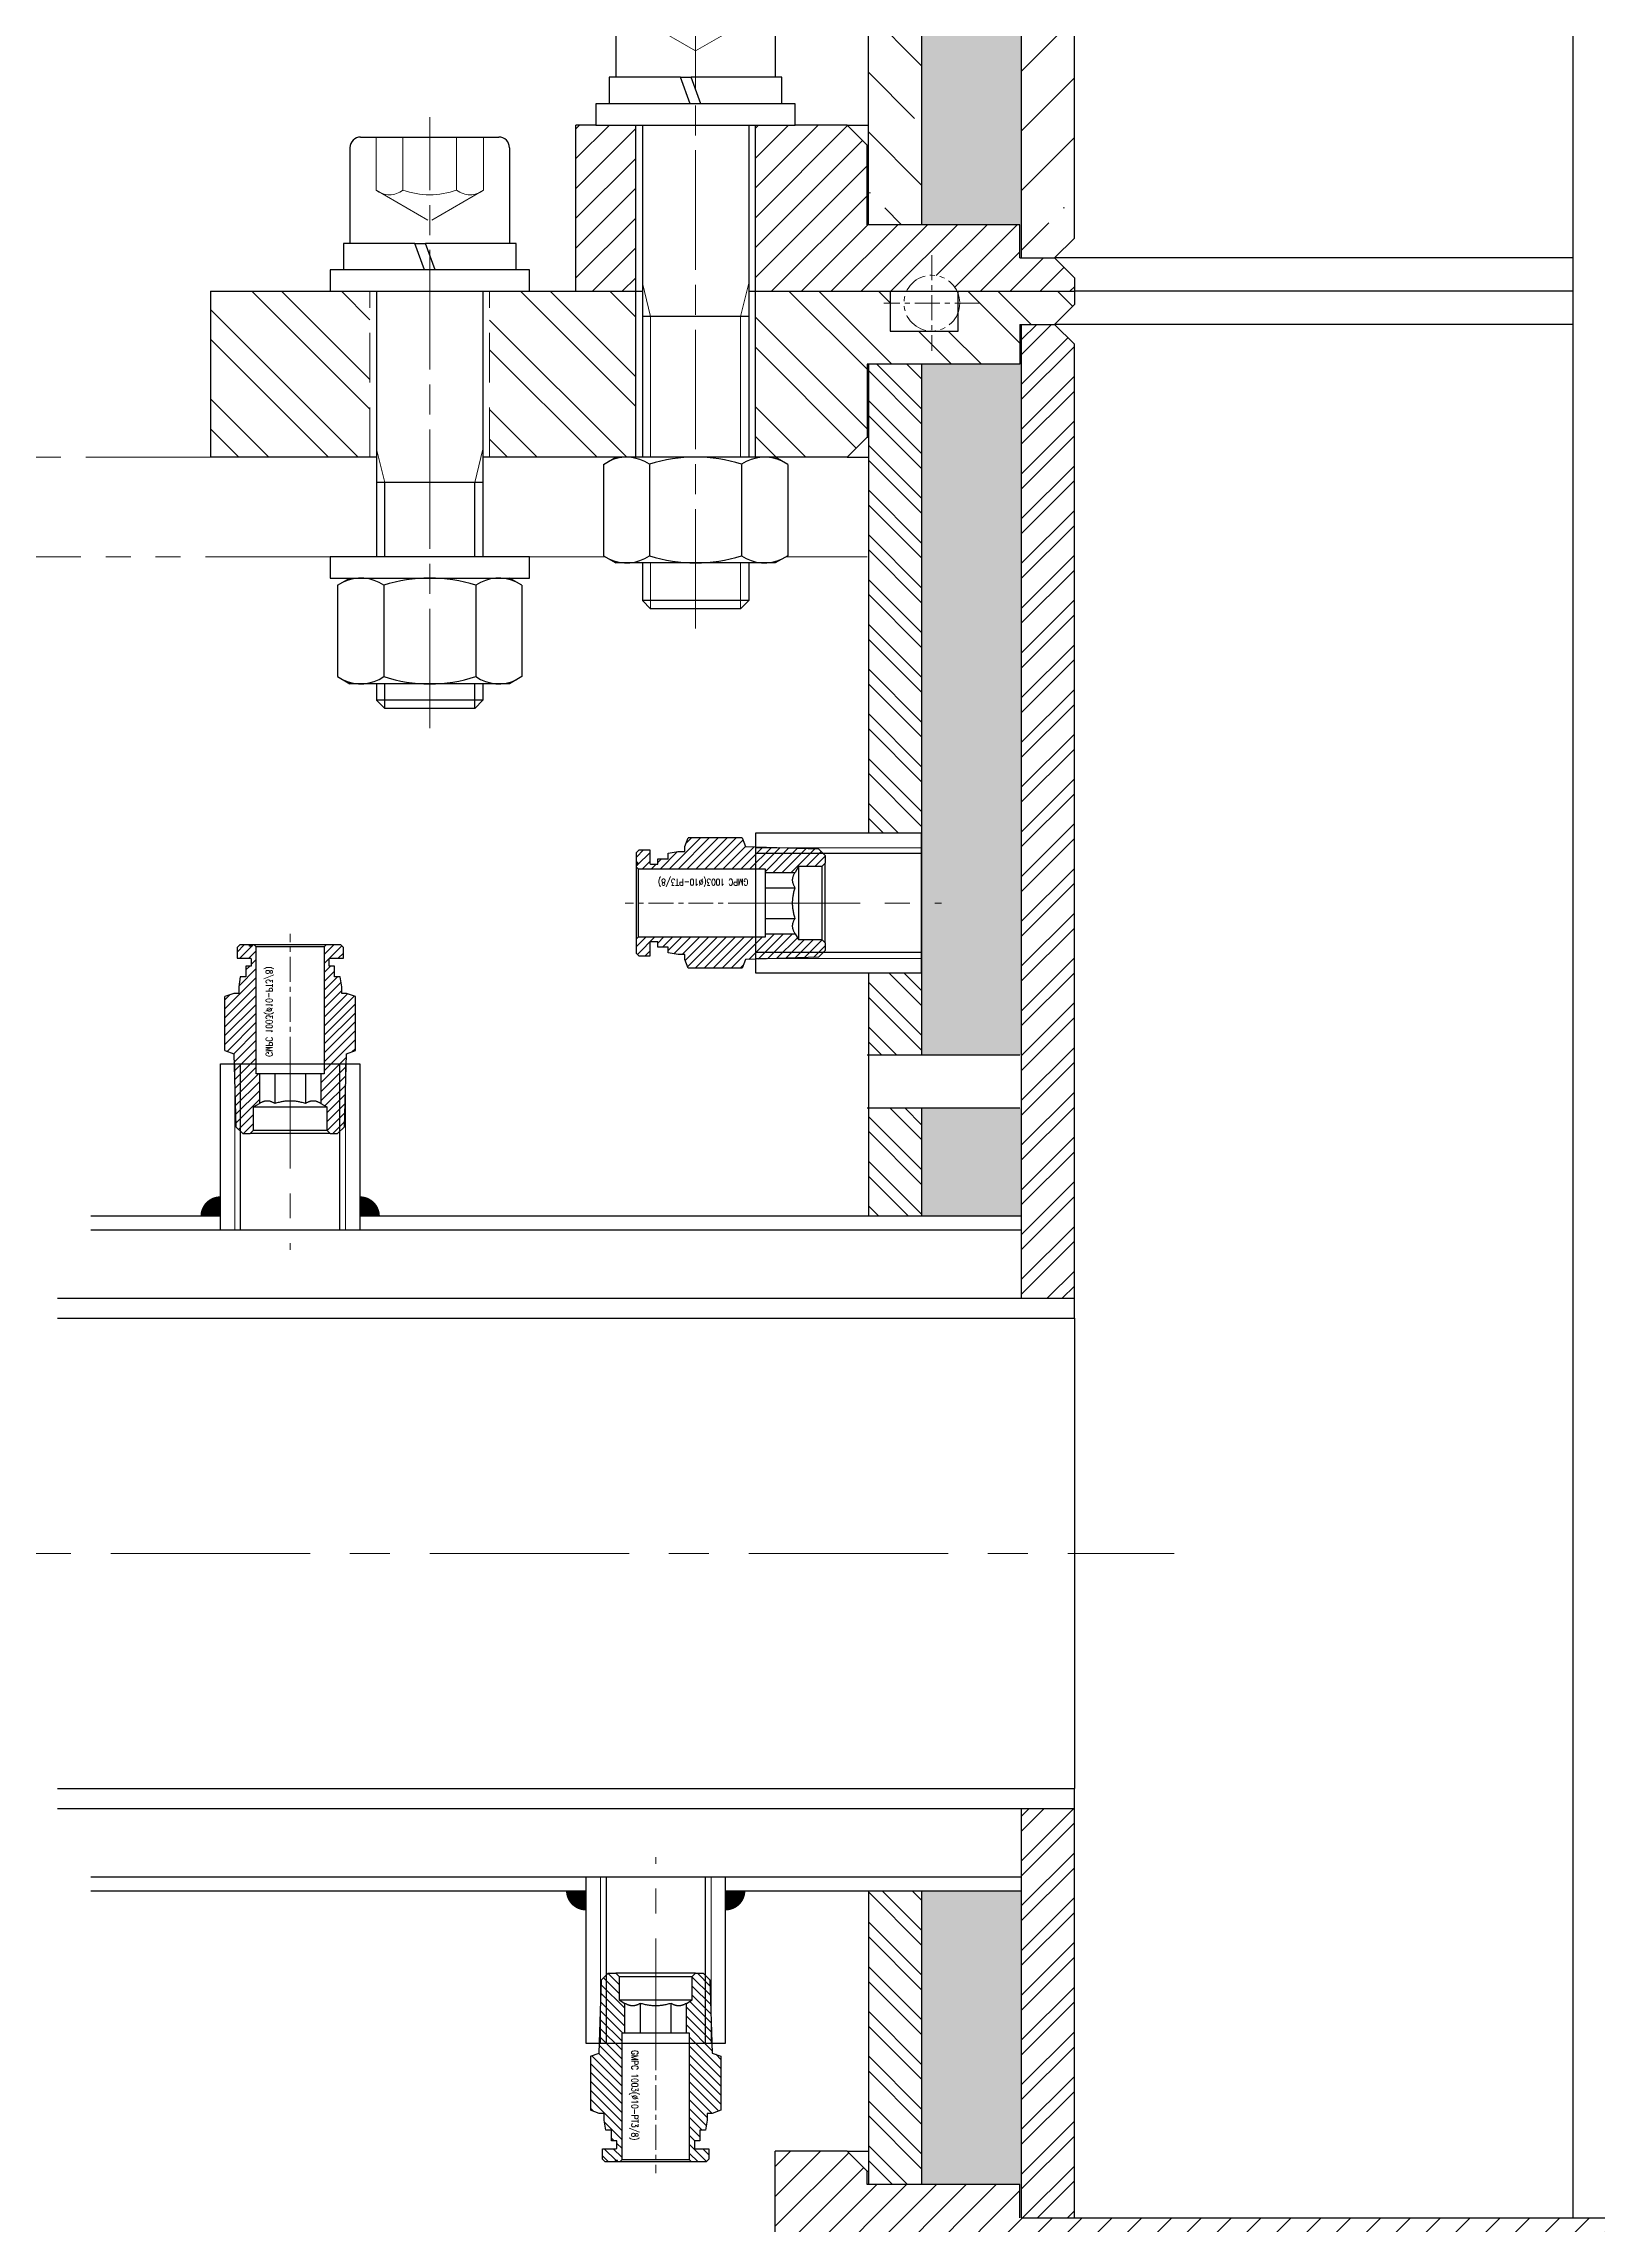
# Model space of a CAD drawing. Header units: millimetres. Extents: x 334 to 3694, y 0 to 2376.
# Drawn here: x 916.8 to 1150.6, y 1083.9 to 1412.2 of the extents above; entities that cross this region are included whole.
import ezdxf

# ---------------------------------------------------------------- set-up
doc = ezdxf.new("R2010")
doc.units = ezdxf.units.MM
doc.header["$LTSCALE"] = 3
for name, pattern in [('AM_ISO02W050x2', [3.75, 3, -0.75]), ('AM_ISO08W050x2', [9, 6, -0.75, 1.5, -0.75]), ('CENTER', [2, 1.25, -0.25, 0.25, -0.25]), ('DASHED', [0.75, 0.5, -0.25]), ('PHANTOM', [2.5, 1.25, -0.25, 0.25, -0.25, 0.25, -0.25])]:
    doc.linetypes.add(name, pattern=pattern)
for name, color, linetype, lineweight in [('1.외형선', 7, 'Continuous', 25), ('1_외형선', 7, 'Continuous', 25), ('2_숨은선', 2, 'DASHED', 20), ('3_중심선', 1, 'CENTER', 18), ('5_파단선', 5, 'PHANTOM', 9), ('6_가는선', 3, 'Continuous', 18), ('7.가상선', 6, 'PHANTOM', 9), ('7_가상선', 6, 'PHANTOM', 9), ('AM_0N', 7, 'Continuous', 50), ('AM_4', 3, 'Continuous', 25)]:
    doc.layers.add(name, color=color, linetype=linetype, lineweight=lineweight)
doc.styles.add('축척01', font='romans.shx', dxfattribs={"width": 0.8, "height": 3, "bigfont": 'whgtxt.shx'})
pattern_1 = [(315, (11.6, 2e-13), (0.67352, 0.67352), [])]
pattern_2 = [(45, (410.2814, 0), (-2.245064, 2.245064), [])]
pattern_3 = [(135, (410.2814, 0), (-6.173926, 1.683798), [7.9375, -1.5875, 0, -1.5875])]

# ---------------------------------------------------------------- blocks, each defined once
blk = doc.blocks.new('A$C53963148')
at = {"layer": '6_가는선', "extrusion": (0, 0, -1)}
h = blk.add_hatch(dxfattribs=at)
h.set_pattern_fill('ANSI31', color=256, scale=0.3, angle=-90, style=0)
h.set_pattern_definition(pattern_1)
h.paths.add_polyline_path([(20.62, 9.81), (21.1, 8.5), (21.1, 7.75), (22.1, 7.75), (23.6, 7.5), (23.6, 6.65), (25.2, 6.65), (25.2, 5.85), (26.3, 5.85), (26.4, 5.95), (26.4, 8), (28, 8), (28.4, 7.6), (28.4, 6.1), (28.2, 6.1), (28.2, 5.73), (28.4, 5.73), (28.4, 5.4), (28.1, 5.1), (9, 5.1), (9, 4.62), (4.53, 4.62), (4, 5.5), (0.5, 5.5), (0, 6), (0, 7.13), (1, 8.16), (12, 8.5), (12.48, 9.81)], flags=0)
h = blk.add_hatch(dxfattribs=at)
h.set_pattern_fill('ANSI31', color=256, scale=0.3, angle=-90, style=0)
h.set_pattern_definition(pattern_1)
h.paths.add_polyline_path([(12.48, -9.81), (12, -8.5), (1, -8.16), (0, -7.13), (0, -6), (0.5, -5.5), (4, -5.5), (4.53, -4.62), (9, -4.62), (9, -5.1), (28.1, -5.1), (28.4, -5.4), (28.4, -7.6), (28, -8), (26.4, -8), (26.4, -5.95), (26.3, -5.85), (25.2, -5.85), (25.2, -6.65), (23.6, -6.65), (23.6, -7.5), (22.1, -7.75), (21.1, -7.75), (21.1, -8.5), (20.62, -9.81)], flags=0)
at = {"layer": '1_외형선'}
for p, q in [((-28.4, 7.6), (-28, 8)), ((-28.4, 6.1), (-28.4, 7.6)), ((-28, 8), (-26.4, 8)), ((-26.4, 8), (-26.4, 5.95)), ((-25.2, 5.85), (-25.2, 6.65)), ((-25.2, 6.65), (-23.6, 6.65)), ((-23.6, 7.5), (-22.1, 7.75)), ((-23.6, 6.65), (-23.6, 7.5)), ((-22.1, 7.75), (-21.1, 7.75)), ((-21.1, 8.5), (-20.62, 9.81)), ((-21.1, 7.75), (-21.1, 8.5)), ((-12.48, 9.81), (-20.62, 9.81)), ((-12.48, 9.81), (-12, 8.5)), ((-12, 8.5), (-1, 8.16)), ((-1, 8.16), (0, 7.13)), ((0, 7.13), (0, 6)), ((-28.4, 5.73), (-28.4, 6.1)), ((-28.2, 6.1), (-28.4, 6.1)), ((-28.4, 5.4), (-28.4, 5.73)), ((-28.4, 5.73), (-28.2, 5.73)), ((-28.1, 5.1), (-28.4, 5.4)), ((-28.4, -5.4), (-28.4, 5.4)), ((-28.2, 5.73), (-28.2, 6.1)), ((-9, 5.1), (-28.1, 5.1)), ((-28.1, -5.1), (-28.1, 5.1)), ((-26.4, 5.95), (-26.3, 5.85)), ((-26.3, 5.85), (-25.2, 5.85)), ((-9, 4.62), (-9, 5.1)), ((-9, 2.31), (-9, 4.62)), ((-9, 4.62), (-4.53, 4.62)), ((-4, 5.5), (-4.53, 4.62)), ((-0.5, 5.5), (-4, 5.5)), ((-4, 5.5), (-4, -5.5)), ((0, 6), (-0.5, 5.5)), ((-0.5, 5.5), (-0.5, -5.5)), ((0, -6), (0, 6)), ((-9, -2.31), (-9, 2.31)), ((-9, 2.31), (-4.53, 2.31)), ((-9, -4.62), (-9, -2.31)), ((-9, -2.31), (-4.53, -2.31)), ((-28.4, -5.4), (-28.1, -5.1)), ((-28.4, -7.6), (-28.4, -5.4)), ((-28.1, -5.1), (-9, -5.1)), ((-26.3, -5.85), (-26.4, -5.95)), ((-26.4, -5.95), (-26.4, -8)), ((-25.2, -5.85), (-26.3, -5.85)), ((-25.2, -6.65), (-25.2, -5.85)), ((-9, -5.1), (-9, -4.62)), ((-9, -4.62), (-4.53, -4.62)), ((-4.53, -4.62), (-4, -5.5)), ((-4, -5.5), (-0.5, -5.5)), ((-0.5, -5.5), (0, -6)), ((0, -6), (0, -7.13)), ((-28, -8), (-28.4, -7.6)), ((-26.4, -8), (-28, -8)), ((-23.6, -6.65), (-25.2, -6.65)), ((-23.6, -7.5), (-23.6, -6.65)), ((-22.1, -7.75), (-23.6, -7.5)), ((-21.1, -7.75), (-22.1, -7.75)), ((-21.1, -8.5), (-21.1, -7.75)), ((-20.62, -9.81), (-21.1, -8.5)), ((-12.48, -9.81), (-20.62, -9.81)), ((-12, -8.5), (-12.48, -9.81)), ((-1, -8.16), (-12, -8.5)), ((0, -7.13), (-1, -8.16))]:
    blk.add_line(p, q, dxfattribs=at)
for points in [[(-4.53, 2.31), (-5.22, 3.46), (-4.53, 4.62)], [(-4.53, -2.31), (-5.22, 0), (-4.53, 2.31)], [(-4.53, -4.62), (-5.22, -3.46), (-4.53, -2.31)]]:
    blk.add_rational_spline(points, [1.10224133595, 1.27275866405, 1.10224133595], degree=2, dxfattribs=at)
at = {"layer": '3_중심선'}
blk.add_line((1.17, 0), (-30.07, 0), dxfattribs=at)
at = {"layer": '2_숨은선', "insert": (-11.57, 2.64), "char_height": 1, "width": 15.64, "attachment_point": 1, "rotation": 180, "style": '축척01'}
blk.add_mtext('GMPC 1003(%%C10-PT3/8)', dxfattribs=at)
blk = doc.blocks.new('A$Cec6ff444')
at = {"ltscale": 5}
for p, q in [((-7.45, 0), (-7.45, -25)), ((7.45, 0), (7.45, -25))]:
    blk.add_line(p, q, dxfattribs=at)
blk.add_lwpolyline([(-10.5, -25), (10.5, -25), (10.5, 0), (-10.5, 0)], close=True, dxfattribs=at)
at = {"layer": '3_중심선', "ltscale": 5}
blk.add_line((0, -28), (0, 3), dxfattribs=at)
at = {"layer": '6_가는선', "ltscale": 5}
for p, q in [((-8.33, 0), (-8.33, -25)), ((8.33, 0), (8.33, -25))]:
    blk.add_line(p, q, dxfattribs=at)
blk = doc.blocks.new('*U54')
at = {"layer": '1_외형선'}
for p, q in [((926.66, 1421.52), (926.66, 1407.12)), ((928.26, 1423.12), (949.06, 1423.12)), ((950.66, 1421.52), (950.66, 1407.12)), ((936.41, 1407.12), (938.01, 1407.12)), ((930.66, 1399.92), (930.66, 1376.12)), ((946.66, 1399.92), (946.66, 1376.12)), ((930.66, 1376.12), (930.66, 1371.12)), ((946.66, 1376.12), (946.66, 1371.12)), ((946.66, 1371.12), (930.66, 1371.12)), ((930.66, 1371.12), (930.66, 1349.92)), ((946.66, 1371.12), (946.66, 1349.92)), ((930.66, 1334.02), (930.66, 1328.35)), ((946.66, 1334.02), (946.66, 1328.35)), ((946.66, 1328.35), (930.66, 1328.35)), ((930.66, 1328.35), (931.89, 1327.12)), ((945.43, 1327.12), (931.89, 1327.12)), ((946.66, 1328.35), (945.43, 1327.12))]:
    blk.add_line(p, q, dxfattribs=at)
for centre, start, end in [((928.26, 1421.52), 90, 180), ((949.06, 1421.52), 360, 90)]:
    blk.add_arc(centre, 1.6, start, end, dxfattribs=at)
at = {"layer": '2_숨은선', "linetype": 'AM_ISO02W050x2'}
for p, q in [((931.66, 1423.12), (931.66, 1415.12)), ((938.66, 1423.12), (938.66, 1415.12)), ((945.66, 1423.12), (945.66, 1415.12)), ((931.66, 1415.12), (938.66, 1411.08)), ((945.66, 1415.12), (938.66, 1411.08))]:
    blk.add_line(p, q, dxfattribs=at)
for centre in [(935.16, 1426.73), (942.16, 1426.73)]:
    blk.add_arc(centre, 12.13, 253.2258, 286.7742, dxfattribs=at)
at = {"layer": '3_중심선', "linetype": 'AM_ISO08W050x2'}
blk.add_line((938.66, 1324.12), (938.66, 1426.12), dxfattribs=at)
at = {"layer": '6_가는선'}
for p, q in [((931.89, 1371.12), (930.66, 1376.12)), ((945.43, 1371.12), (946.66, 1376.12)), ((931.89, 1349.92), (931.89, 1371.12)), ((945.43, 1349.92), (945.43, 1371.12)), ((931.89, 1327.12), (931.89, 1334.02)), ((945.43, 1327.12), (945.43, 1334.02))]:
    blk.add_line(p, q, dxfattribs=at)
blk = doc.blocks.new('*U55')
at = {"layer": '1_외형선'}
for p, q in [((925.66, 1407.12), (925.66, 1403.12)), ((936.41, 1407.12), (925.66, 1407.12)), ((937.86, 1403.12), (936.41, 1407.12)), ((951.66, 1407.12), (938.01, 1407.12)), ((939.46, 1403.12), (938.01, 1407.12)), ((951.66, 1403.12), (951.66, 1407.12))]:
    blk.add_line(p, q, dxfattribs=at)
blk = doc.blocks.new('*U56')
at = {"layer": '1_외형선'}
for p, q in [((953.66, 1403.12), (923.66, 1403.12)), ((923.66, 1403.12), (923.66, 1399.92)), ((953.66, 1399.92), (953.66, 1403.12)), ((923.66, 1399.92), (953.66, 1399.92))]:
    blk.add_line(p, q, dxfattribs=at)
blk = doc.blocks.new('*U57')
at = {"layer": '1_외형선'}
for p, q in [((924.8, 1348.85), (926.66, 1349.92)), ((950.66, 1349.92), (926.66, 1349.92)), ((952.52, 1348.85), (950.66, 1349.92)), ((924.8, 1348.85), (924.8, 1335.1)), ((931.73, 1348.85), (931.73, 1335.1)), ((945.59, 1348.85), (945.59, 1335.1)), ((952.52, 1348.85), (952.52, 1335.1)), ((924.8, 1335.1), (926.66, 1334.02)), ((950.66, 1334.02), (926.66, 1334.02)), ((952.52, 1335.1), (950.66, 1334.02))]:
    blk.add_line(p, q, dxfattribs=at)
for centre, radius, start, end in [((928.27, 1343.8), 6.13, 55.5615, 115.5615), ((938.66, 1327.03), 22.9, 72.383, 107.617), ((949.06, 1343.8), 6.13, 64.4385, 124.4385), ((928.27, 1340.15), 6.13, 244.4385, 304.4385), ((938.66, 1356.92), 22.9, 252.383, 287.617), ((949.06, 1340.15), 6.13, 235.5615, 295.5615)]:
    blk.add_arc(centre, radius, start, end, dxfattribs=at)
blk = doc.blocks.new('123U109')
at = {"layer": '1_외형선'}
for p, q in [((886.66, 1396.52), (886.66, 1382.12)), ((888.26, 1398.12), (909.06, 1398.12)), ((910.66, 1396.52), (910.66, 1382.12)), ((896.41, 1382.12), (898.01, 1382.12)), ((890.66, 1374.92), (890.66, 1351.12)), ((906.66, 1374.92), (906.66, 1351.12)), ((890.66, 1351.12), (890.66, 1346.12)), ((906.66, 1351.12), (906.66, 1346.12)), ((890.66, 1346.12), (890.66, 1334.92)), ((906.66, 1346.12), (890.66, 1346.12)), ((906.66, 1346.12), (906.66, 1334.92)), ((890.66, 1315.82), (890.66, 1313.35)), ((890.66, 1313.35), (891.89, 1312.12)), ((906.66, 1313.35), (890.66, 1313.35)), ((906.66, 1313.35), (905.43, 1312.12)), ((906.66, 1315.82), (906.66, 1313.35)), ((905.43, 1312.12), (891.89, 1312.12))]:
    blk.add_line(p, q, dxfattribs=at)
for centre, start, end in [((888.26, 1396.52), 90, 180), ((909.06, 1396.52), 360, 90)]:
    blk.add_arc(centre, 1.6, start, end, dxfattribs=at)
at = {"layer": '2_숨은선', "linetype": 'AM_ISO02W050x2'}
for p, q in [((890.58, 1398.12), (890.58, 1390.12)), ((894.62, 1398.12), (894.62, 1390.12)), ((902.7, 1398.12), (902.7, 1390.12)), ((906.75, 1398.12), (906.75, 1390.12)), ((890.58, 1390.12), (898.66, 1385.46)), ((906.75, 1390.12), (898.66, 1385.46))]:
    blk.add_line(p, q, dxfattribs=at)
for centre, radius, start, end in [((892.6, 1392.72), 3.29, 232.1211, 307.8789), ((898.66, 1401.56), 12.13, 250.5288, 289.4712), ((904.72, 1392.72), 3.29, 232.1211, 307.8789)]:
    blk.add_arc(centre, radius, start, end, dxfattribs=at)
at = {"layer": '3_중심선', "linetype": 'AM_ISO08W050x2'}
blk.add_line((898.66, 1309.12), (898.66, 1401.12), dxfattribs=at)
at = {"layer": '6_가는선'}
for p, q in [((891.89, 1346.12), (890.66, 1351.12)), ((905.43, 1346.12), (906.66, 1351.12))]:
    blk.add_line(p, q, dxfattribs=at)
at = {"layer": 'AM_4'}
for p, q in [((891.89, 1334.92), (891.89, 1346.12)), ((905.43, 1334.92), (905.43, 1346.12)), ((891.89, 1312.12), (891.89, 1315.82)), ((905.43, 1312.12), (905.43, 1315.82))]:
    blk.add_line(p, q, dxfattribs=at)
blk = doc.blocks.new('*U88')
at = {"layer": '1_외형선'}
for p, q in [((885.66, 1382.12), (885.66, 1378.12)), ((896.41, 1382.12), (885.66, 1382.12)), ((897.86, 1378.12), (896.41, 1382.12)), ((911.66, 1382.12), (898.01, 1382.12)), ((899.46, 1378.12), (898.01, 1382.12)), ((911.66, 1378.12), (911.66, 1382.12))]:
    blk.add_line(p, q, dxfattribs=at)
blk = doc.blocks.new('*U89')
at = {"layer": '1_외형선'}
for p, q in [((913.66, 1378.12), (883.66, 1378.12)), ((883.66, 1378.12), (883.66, 1374.92)), ((913.66, 1374.92), (913.66, 1378.12)), ((883.66, 1374.92), (913.66, 1374.92))]:
    blk.add_line(p, q, dxfattribs=at)
blk = doc.blocks.new('*U90')
at = {"layer": '1_외형선'}
for p, q in [((884.8, 1330.65), (886.66, 1331.72)), ((884.8, 1330.65), (884.8, 1316.9)), ((891.73, 1330.65), (891.73, 1316.9)), ((905.59, 1330.65), (905.59, 1316.9)), ((912.52, 1330.65), (910.66, 1331.72)), ((912.52, 1330.65), (912.52, 1316.9)), ((884.8, 1316.9), (886.66, 1315.82)), ((912.52, 1316.9), (910.66, 1315.82)), ((910.66, 1315.82), (886.66, 1315.82))]:
    blk.add_line(p, q, dxfattribs=at)
for centre, radius, start, end in [((888.27, 1325.6), 6.13, 55.5615, 115.5615), ((898.66, 1308.83), 22.9, 72.383, 107.617), ((909.06, 1325.6), 6.13, 64.4385, 124.4385), ((888.27, 1321.95), 6.13, 244.4385, 304.4385), ((898.66, 1338.72), 22.9, 252.383, 287.617), ((909.06, 1321.95), 6.13, 235.5615, 295.5615)]:
    blk.add_arc(centre, radius, start, end, dxfattribs=at)
blk = doc.blocks.new('*U91')
at = {"layer": '1_외형선'}
for p, q in [((913.66, 1334.92), (883.66, 1334.92)), ((883.66, 1334.92), (883.66, 1331.72)), ((913.66, 1331.72), (913.66, 1334.92)), ((883.66, 1331.72), (913.66, 1331.72))]:
    blk.add_line(p, q, dxfattribs=at)

msp = doc.modelspace()

# ---------------------------------------------------------------- hatches: boundary and pattern name
at = {"layer": '5_파단선'}
h = msp.add_hatch(dxfattribs=at)
h.set_pattern_fill('ANSI36', color=256, angle=90)
h.set_pattern_definition(pattern_3)
h.paths.add_polyline_path([(1063.94, 2004.92), (1048.94, 2004.92), (1048.94, 1979.92), (1063.94, 1979.92)])
h.paths.add_polyline_path([(1063.94, 2044.92), (1048.94, 2044.92), (1048.94, 2004.92), (1063.94, 2004.92)])
h.paths.add_polyline_path([(1063.94, 1974.92), (1048.94, 1974.92), (1048.94, 1502.92), (1048.94, 1494.92), (1063.94, 1494.92)])
h.paths.add_polyline_path([(1063.94, 1494.92), (1048.94, 1494.92), (1048.94, 1486.92), (1048.94, 1384.92), (1063.94, 1384.92)])
h.paths.add_polyline_path([(1474.94, 2054.92), (1459.94, 2054.92), (1459.94, 1979.92), (1474.94, 1979.92)])
h.paths.add_polyline_path([(1474.94, 1974.92), (1459.94, 1974.92), (1459.94, 1384.92), (1474.94, 1384.92)])
h = msp.add_hatch(dxfattribs=at)
h.set_pattern_fill('ANSI36', color=256, angle=90)
h.set_pattern_definition(pattern_3)
h.paths.add_polyline_path([(1048.94, 1259.92), (1063.94, 1259.92), (1063.94, 1363.92), (1048.94, 1363.92)])
h.paths.add_polyline_path([(1048.94, 1235.72), (1063.94, 1235.72), (1063.94, 1251.92), (1048.94, 1251.92)])
h.paths.add_polyline_path([(1048.94, 1089.92), (1063.94, 1089.92), (1063.94, 1134.12), (1048.94, 1134.12)])
h.paths.add_polyline_path([(1474.94, 1251.92), (1459.94, 1251.92), (1459.94, 1089.92), (1474.94, 1089.92)])
h.paths.add_polyline_path([(1474.94, 1363.92), (1459.94, 1363.92), (1459.94, 1259.92), (1474.94, 1259.92)])
at = {"layer": '6_가는선'}
h = msp.add_hatch(dxfattribs=at)
h.set_pattern_fill('ANSI35', color=256, scale=2)
h.set_pattern_definition([(45, (410.281, 0), (-8.980256, 8.980256), []), (45, (419.262, 0), (-8.980256, 8.980256), [15.875, -3.175, 0, -3.175])])
h.paths.add_polyline_path([(1063.94, 1379.92), (1068.94, 1379.92), (1071.94, 1382.92), (1071.94, 2056.92), (1068.94, 2059.92), (1063.94, 2059.92)])
h.paths.add_polyline_path([(1451.94, 1382.92), (1454.94, 1379.92), (1459.94, 1379.92), (1459.94, 2059.92), (1454.94, 2059.92), (1451.94, 2056.92)])
h = msp.add_hatch(dxfattribs=at)
h.set_pattern_fill('ANSI35', color=256, scale=2, angle=90)
h.set_pattern_definition([(135, (410.281, 0), (-8.980256, -8.980256), []), (135, (410.281, 8.98), (-8.980256, -8.980256), [15.875, -3.175, 0, -3.175])])
h.paths.add_polyline_path([(1048.94, 1996.92), (1040.94, 1996.92), (1040.94, 1486.92), (1048.94, 1486.92)])
h.paths.add_polyline_path([(1048.94, 1486.92), (1040.94, 1486.92), (1040.94, 1384.93), (1048.94, 1384.93)])
h.paths.add_polyline_path([(1482.94, 1486.92), (1474.94, 1486.92), (1474.94, 1384.92), (1482.94, 1384.92)])
h.paths.add_polyline_path([(1474.94, 1502.92), (1482.94, 1502.92), (1482.94, 2054.92), (1474.94, 2054.92)])
h = msp.add_hatch(dxfattribs=at)
h.set_pattern_fill('ANSI31', color=256)
h.set_pattern_definition(pattern_2)
h.paths.add_polyline_path([(1023.94, 1374.92), (1046.7, 1374.92, -0.632456), (1054.29, 1374.92), (1071.94, 1374.92), (1071.94, 1376.92), (1068.94, 1379.92), (1063.74, 1379.92), (1063.74, 1384.92), (1040.74, 1384.92), (1040.74, 1396.92), (1037.74, 1399.92), (1029.94, 1399.92), (1023.94, 1399.92)])
h.paths.add_polyline_path([(1005.94, 1399.92), (999.94, 1399.92), (996.94, 1399.92), (996.94, 1374.92), (1005.94, 1374.92)])
h.paths.add_polyline_path([(1483.14, 1384.92), (1460.14, 1384.92), (1460.14, 1379.92), (1459.94, 1379.92), (1454.94, 1379.92), (1451.94, 1376.92), (1451.94, 1374.92), (1469.6, 1374.92, -0.632456), (1477.19, 1374.92), (1499.94, 1374.92), (1499.94, 1399.92), (1493.94, 1399.92), (1486.14, 1399.92), (1483.14, 1396.92)])
h.paths.add_polyline_path([(1517.94, 1374.92), (1526.94, 1374.92), (1526.94, 1399.92), (1523.94, 1399.92), (1517.94, 1399.92)])
h = msp.add_hatch(dxfattribs=at)
h.set_pattern_fill('ANSI32', color=256, angle=90)
h.set_pattern_definition([(135, (410.281, 0), (-6.73519, -6.73519), []), (135, (410.281, 4.49), (-6.73519, -6.73519), [])])
h.paths.add_polyline_path([(1037.74, 1349.92), (1040.74, 1352.92), (1040.74, 1363.92), (1040.94, 1363.92), (1063.74, 1363.92), (1063.74, 1369.92), (1063.94, 1369.92), (1068.94, 1369.92), (1071.94, 1372.92), (1071.94, 1374.92), (1054.54, 1374.92, 1.243738), (1054.36, 1374.75, -0.099683), (1054.69, 1373.12, -0.08691), (1054.44, 1371.7), (1054.44, 1368.92), (1044.24, 1368.92), (1044.24, 1374.82, 0.414214), (1044.14, 1374.92), (1023.94, 1374.92), (1023.94, 1349.92), (1026.94, 1349.92)])
h.paths.add_polyline_path([(983.94, 1349.92), (1002.94, 1349.92), (1005.94, 1349.92), (1005.94, 1374.92), (989.94, 1374.92), (983.94, 1374.92)])
h.paths.add_polyline_path([(941.94, 1349.92), (965.94, 1349.92), (965.94, 1374.92), (959.94, 1374.92), (941.94, 1374.92)])
h.paths.add_polyline_path([(1499.94, 1374.92), (1479.74, 1374.92, 0.414214), (1479.64, 1374.82), (1479.64, 1368.92), (1469.44, 1368.92), (1469.44, 1371.7, -0.08691), (1469.19, 1373.12, -0.08691), (1469.44, 1374.55), (1469.44, 1374.82, 0.414214), (1469.34, 1374.92), (1451.94, 1374.92), (1451.94, 1372.92), (1454.94, 1369.92), (1460.14, 1369.92), (1460.14, 1363.92), (1483.14, 1363.92), (1483.14, 1349.92), (1496.94, 1349.92), (1499.94, 1349.92)])
h.paths.add_polyline_path([(1517.94, 1349.92), (1520.94, 1349.92), (1539.94, 1349.92), (1539.94, 1374.92), (1533.94, 1374.92), (1517.94, 1374.92)])
h.paths.add_polyline_path([(1557.94, 1349.92), (1581.94, 1349.92), (1581.94, 1374.92), (1557.94, 1374.92)])
h = msp.add_hatch(dxfattribs=at)
h.set_pattern_fill('ANSI32', color=256, scale=0.5)
h.set_pattern_definition([(45, (410.2814, 0), (-3.367596, 3.367596), []), (45, (412.5264, 0), (-3.367596, 3.367596), [])])
h.paths.add_polyline_path([(1451.94, 1084.92), (1459.94, 1084.92), (1459.94, 1369.92), (1451.94, 1369.92)])
h.paths.add_polyline_path([(1063.94, 1223.32), (1071.94, 1223.32), (1071.94, 1366.92), (1068.94, 1369.92), (1063.94, 1369.92)])
h.paths.add_polyline_path([(1063.94, 1084.92), (1071.94, 1084.92), (1071.94, 1146.52), (1063.94, 1146.52)])
h = msp.add_hatch(dxfattribs=at)
h.set_pattern_fill('ANSI32', color=256, scale=0.5, angle=90)
h.set_pattern_definition([(135, (410.2814, 0), (-3.367596, -3.367596), []), (135, (410.2814, 2.245), (-3.367596, -3.367596), [])])
h.paths.add_polyline_path([(1482.94, 1354.92), (1483.14, 1363.92), (1474.94, 1363.92), (1474.94, 1259.92), (1482.94, 1259.92)])
h.paths.add_polyline_path([(1482.94, 1251.92), (1474.94, 1251.92), (1474.94, 1143.32), (1482.94, 1143.32)])
h.paths.add_polyline_path([(1482.94, 1122.32), (1474.94, 1122.32), (1474.94, 1089.92), (1482.94, 1089.92)])
h.paths.add_polyline_path([(1048.94, 1134.12), (1040.94, 1134.12), (1040.94, 1089.92), (1048.94, 1089.92)])
h.paths.add_polyline_path([(1048.94, 1251.92), (1040.94, 1251.92), (1040.94, 1235.72), (1048.94, 1235.72)])
h.paths.add_polyline_path([(1048.94, 1272.32), (1040.94, 1272.32), (1040.94, 1259.92), (1048.94, 1259.92)])
h.paths.add_polyline_path([(1048.94, 1363.92), (1040.94, 1363.92), (1040.94, 1293.32), (1048.94, 1293.32)])
at = {"layer": '6_가는선', "ltscale": 5}
h = msp.add_hatch(color=256, dxfattribs=at)
h.dxf.hatch_style = 1
h.paths.add_polyline_path([(943.44, 1235.67), (943.44, 1238.67, 0.414214), (940.44, 1235.67)])
h = msp.add_hatch(color=256, dxfattribs=at)
h.dxf.hatch_style = 1
h.paths.add_polyline_path([(964.44, 1235.67), (967.44, 1235.67, 0.414214), (964.44, 1238.67)])
h = msp.add_hatch(color=256, dxfattribs=at)
h.dxf.hatch_style = 1
h.paths.add_polyline_path([(998.44, 1134.18), (995.44, 1134.18, 0.414214), (998.44, 1131.18)])
h = msp.add_hatch(color=256, dxfattribs=at)
h.dxf.hatch_style = 1
h.paths.add_polyline_path([(1019.44, 1134.18), (1022.44, 1134.18, -0.414214), (1019.44, 1131.18)])
at = {"layer": '6_가는선'}
h = msp.add_hatch(dxfattribs=at)
h.set_pattern_fill('ANSI31', color=256)
h.set_pattern_definition(pattern_2)
h.paths.add_polyline_path([(1154.44, 1084.92), (1063.74, 1084.92), (1063.74, 1089.92), (1040.74, 1089.92), (1040.74, 1091.92), (1037.74, 1094.92), (1026.94, 1094.92), (1026.94, 1049.92), (1037.54, 1049.92), (1040.54, 1052.92), (1040.54, 1059.92), (1045.74, 1059.92), (1045.74, 1069.92), (1071.24, 1069.92), (1071.24, 1059.92), (1074.24, 1059.92), (1074.24, 1069.92), (1089.24, 1069.92), (1089.24, 1059.92), (1092.24, 1059.92), (1092.24, 1069.92), (1107.24, 1069.92), (1107.24, 1059.92), (1110.24, 1059.92), (1110.24, 1069.92), (1125.24, 1069.92), (1125.24, 1059.92), (1128.24, 1059.92), (1128.24, 1069.92), (1141.94, 1069.92), (1141.94, 1052.92), (1144.94, 1049.92), (1166.94, 1049.92), (1166.94, 1074.92), (1154.44, 1074.92)])
h.paths.add_polyline_path([(1206.89, 1069.92), (1217.29, 1069.92), (1217.29, 1079.92), (1217.39, 1079.92), (1219.29, 1079.92), (1219.29, 1084.92), (1179.44, 1084.92), (1179.44, 1074.92), (1166.94, 1074.92), (1166.94, 1049.92), (1206.89, 1049.92)])
h.paths.add_polyline_path([(1344.44, 1084.92), (1304.59, 1084.92), (1304.59, 1079.92), (1306.59, 1079.92), (1306.59, 1069.92), (1316.99, 1069.92), (1316.99, 1049.92), (1356.94, 1049.92), (1356.94, 1074.92), (1344.44, 1074.92)])
h.paths.add_polyline_path([(1496.94, 1094.92), (1486.14, 1094.92), (1483.14, 1091.92), (1483.14, 1089.92), (1460.14, 1089.92), (1460.14, 1084.92), (1369.44, 1084.92), (1369.44, 1074.92), (1356.94, 1074.92), (1356.94, 1049.92), (1378.94, 1049.92), (1381.94, 1052.92), (1381.94, 1069.92), (1395.64, 1069.92), (1395.64, 1059.92), (1398.64, 1059.92), (1398.64, 1069.92), (1413.64, 1069.92), (1413.64, 1059.92), (1416.64, 1059.92), (1416.64, 1069.92), (1431.64, 1069.92), (1431.64, 1059.92), (1434.64, 1059.92), (1434.64, 1069.92), (1449.64, 1069.92), (1449.64, 1059.92), (1452.64, 1059.92), (1452.64, 1069.92), (1478.14, 1069.92), (1478.14, 1059.92), (1483.34, 1059.92), (1483.34, 1052.92), (1486.34, 1049.92), (1496.94, 1049.92)])

# ---------------------------------------------------------------- linework, layer by layer
at = {"ltscale": 5}
for p, q in [((946.49, 1233.62), (946.49, 1258.62)), ((961.39, 1233.62), (961.39, 1258.62)), ((923.94, 1235.72), (943.44, 1235.72)), ((964.44, 1235.72), (1063.94, 1235.72)), ((923.94, 1233.62), (1063.94, 1233.62)), ((923.94, 1136.22), (1063.94, 1136.22)), ((1001.49, 1136.22), (1001.49, 1111.22)), ((1016.39, 1136.22), (1016.39, 1111.22)), ((923.94, 1134.12), (998.44, 1134.12)), ((1019.44, 1134.12), (1063.94, 1134.12))]:
    msp.add_line(p, q, dxfattribs=at)
for points in [[(943.44, 1233.62), (943.44, 1258.62), (964.44, 1258.62), (964.44, 1233.62)], [(998.44, 1136.22), (998.44, 1111.22), (1019.44, 1111.22), (1019.44, 1136.22)]]:
    msp.add_lwpolyline(points, dxfattribs=at)
at = {"layer": '1.외형선'}
msp.add_lwpolyline([(1044.14, 1374.92, -0.414214), (1044.24, 1374.82), (1044.24, 1368.92), (1054.44, 1368.92), (1054.44, 1374.82, -0.414214), (1054.54, 1374.92)], format="xyb", dxfattribs=at)
at = {"layer": '1_외형선', "ltscale": 5}
for p, q in [((996.94, 1374.92), (996.94, 1399.92)), ((999.94, 1399.92), (996.94, 1399.92)), ((1005.94, 1349.92), (1005.94, 1399.92)), ((1023.94, 1349.92), (1023.94, 1399.92)), ((1037.74, 1399.92), (1029.94, 1399.92)), ((1037.74, 1399.92), (1040.74, 1396.92)), ((1040.74, 1384.92), (1040.74, 1396.92)), ((1063.74, 1384.92), (1040.74, 1384.92)), ((1063.74, 1379.92), (1063.74, 1384.92)), ((1063.74, 1379.92), (1068.94, 1379.92)), ((1068.94, 1379.92), (1071.94, 1376.92)), ((1071.94, 1376.92), (1071.94, 1372.92)), ((941.94, 1374.92), (941.94, 1349.92)), ((1068.94, 1369.92), (1071.94, 1372.92)), ((1063.74, 1369.92), (1068.94, 1369.92)), ((1063.74, 1369.92), (1063.74, 1363.92)), ((1063.94, 1369.92), (1063.94, 1223.32)), ((1068.94, 1369.92), (1071.94, 1366.92)), ((1071.94, 1220.32), (1071.94, 1366.92)), ((1063.74, 1363.92), (1040.74, 1363.92)), ((1040.74, 1363.92), (1040.74, 1352.92)), ((1040.94, 1363.92), (1040.94, 1293.32)), ((1048.94, 1363.92), (1048.94, 1259.92)), ((1037.74, 1349.92), (1040.74, 1352.92)), ((966.94, 1349.92), (941.94, 1349.92)), ((1002.94, 1349.92), (982.94, 1349.92)), ((1037.74, 1349.92), (1026.94, 1349.92)), ((1040.94, 1272.32), (1040.94, 1235.72)), ((1063.74, 1259.92), (1040.74, 1259.92)), ((1063.74, 1251.92), (1040.74, 1251.92)), ((1048.94, 1251.92), (1048.94, 1235.72)), ((918.94, 1223.32), (1071.94, 1223.32)), ((918.94, 1220.32), (1071.94, 1220.32)), ((918.94, 1149.52), (1071.94, 1149.52)), ((1071.94, 1084.92), (1071.94, 1149.52)), ((918.94, 1146.52), (1071.94, 1146.52)), ((1063.94, 1146.52), (1063.94, 1084.92)), ((1040.94, 1134.12), (1040.94, 1089.92)), ((1048.94, 1134.12), (1048.94, 1089.92)), ((1037.74, 1094.92), (1026.94, 1094.92)), ((1026.94, 1049.92), (1026.94, 1094.92)), ((1037.74, 1094.92), (1040.74, 1091.92)), ((1040.74, 1089.92), (1040.74, 1091.92)), ((1063.74, 1089.92), (1040.74, 1089.92)), ((1063.74, 1084.92), (1063.74, 1089.92)), ((1063.94, 1084.92), (1154.44, 1084.92))]:
    msp.add_line(p, q, dxfattribs=at)
at = {"layer": '1_외형선'}
for p, q in [((1037.74, 1399.92), (1040.94, 1399.92)), ((1040.74, 1396.92), (1040.94, 1396.92)), ((1146.94, 1379.92), (1068.94, 1379.92)), ((1146.94, 1374.92), (1071.94, 1374.92)), ((1146.94, 1369.92), (1068.94, 1369.92)), ((1040.74, 1352.92), (1040.94, 1352.92)), ((1037.74, 1349.92), (1040.94, 1349.92)), ((1071.94, 1220.32), (1071.94, 1149.52)), ((1037.74, 1094.92), (1040.94, 1094.92)), ((1040.74, 1091.92), (1040.94, 1091.92))]:
    msp.add_line(p, q, dxfattribs=at)
at = {"layer": '1_외형선', "ltscale": 2}
for p, q in [((941.94, 1374.92), (959.94, 1374.92)), ((989.94, 1374.92), (1006.94, 1374.92)), ((1022.94, 1374.92), (1071.94, 1374.92))]:
    msp.add_line(p, q, dxfattribs=at)
at = {"layer": '1_외형선'}
msp.add_lwpolyline([(1063.94, 1379.92), (1068.94, 1379.92), (1071.94, 1382.92), (1071.94, 2056.92), (1068.94, 2059.92), (1063.94, 2059.92)], close=True, dxfattribs=at)
msp.add_lwpolyline([(1048.94, 1486.92), (1048.94, 1384.93), (1040.94, 1384.93), (1040.94, 1486.92)], dxfattribs=at)
at = {"layer": '1_외형선', "ltscale": 5}
msp.add_lwpolyline([(1146.94, 1424.92), (1146.94, 1084.92)], dxfattribs=at)
at = {"layer": '2_숨은선', "ltscale": 5}
for p, q in [((965.94, 1349.92), (965.94, 1374.92)), ((983.94, 1349.92), (983.94, 1374.92))]:
    msp.add_line(p, q, dxfattribs=at)
at = {"layer": '3_중심선'}
for p, q in [((1050.49, 1380.32), (1050.49, 1365.92)), ((1057.69, 1373.12), (1043.29, 1373.12))]:
    msp.add_line(p, q, dxfattribs=at)
at = {"layer": '3_중심선', "ltscale": 5}
for p, q in [((953.94, 1261.62), (953.94, 1230.62)), ((1008.94, 1108.22), (1008.94, 1139.22))]:
    msp.add_line(p, q, dxfattribs=at)
at = {"layer": '3_중심선', "ltscale": 8}
msp.add_line((878.94, 1184.92), (1086.94, 1184.92), dxfattribs=at)
at = {"layer": '6_가는선', "ltscale": 5}
for p, q in [((945.61, 1233.62), (945.61, 1258.62)), ((962.27, 1233.62), (962.27, 1258.62)), ((1000.61, 1136.22), (1000.61, 1111.22)), ((1017.27, 1136.22), (1017.27, 1111.22))]:
    msp.add_line(p, q, dxfattribs=at)
at = {"layer": '7.가상선'}
msp.add_circle((1050.49, 1373.12), 4.2, dxfattribs=at)
at = {"layer": '7_가상선', "ltscale": 5}
for p, q in [((941.94, 1349.92), (871.64, 1349.92)), ((959.94, 1334.92), (871.64, 1334.92)), ((1001.38, 1334.92), (989.94, 1334.92)), ((1040.74, 1334.92), (1028.5, 1334.92))]:
    msp.add_line(p, q, dxfattribs=at)

# ---------------------------------------------------------------- block references
at = {"layer": '1_외형선'}
for name in ['123U109', '*U88', '*U89', '*U91', '*U90']:
    msp.add_blockref(name, (76.28, 0), dxfattribs=at)
at = {"layer": '1_외형선', "ltscale": 5}
msp.add_blockref('A$C53963148', (1034.44, 1282.82), dxfattribs=at)
for name, p, rotation in [('A$Cec6ff444', (1048.94, 1282.82), 270), ('A$C53963148', (1008.94, 1121.72), 90)]:
    msp.add_blockref(name, p, dxfattribs=dict(at, rotation=rotation))
at = {"layer": '1_외형선', "ltscale": 5, "xscale": -1, "rotation": 90}
msp.add_blockref('A$C53963148', (953.94, 1248.12), dxfattribs=at)
at = {"layer": 'AM_0N'}
for name in ['*U54', '*U55', '*U56', '*U57']:
    msp.add_blockref(name, (76.28, 0), dxfattribs=at)

doc.saveas('drawing.dxf')
